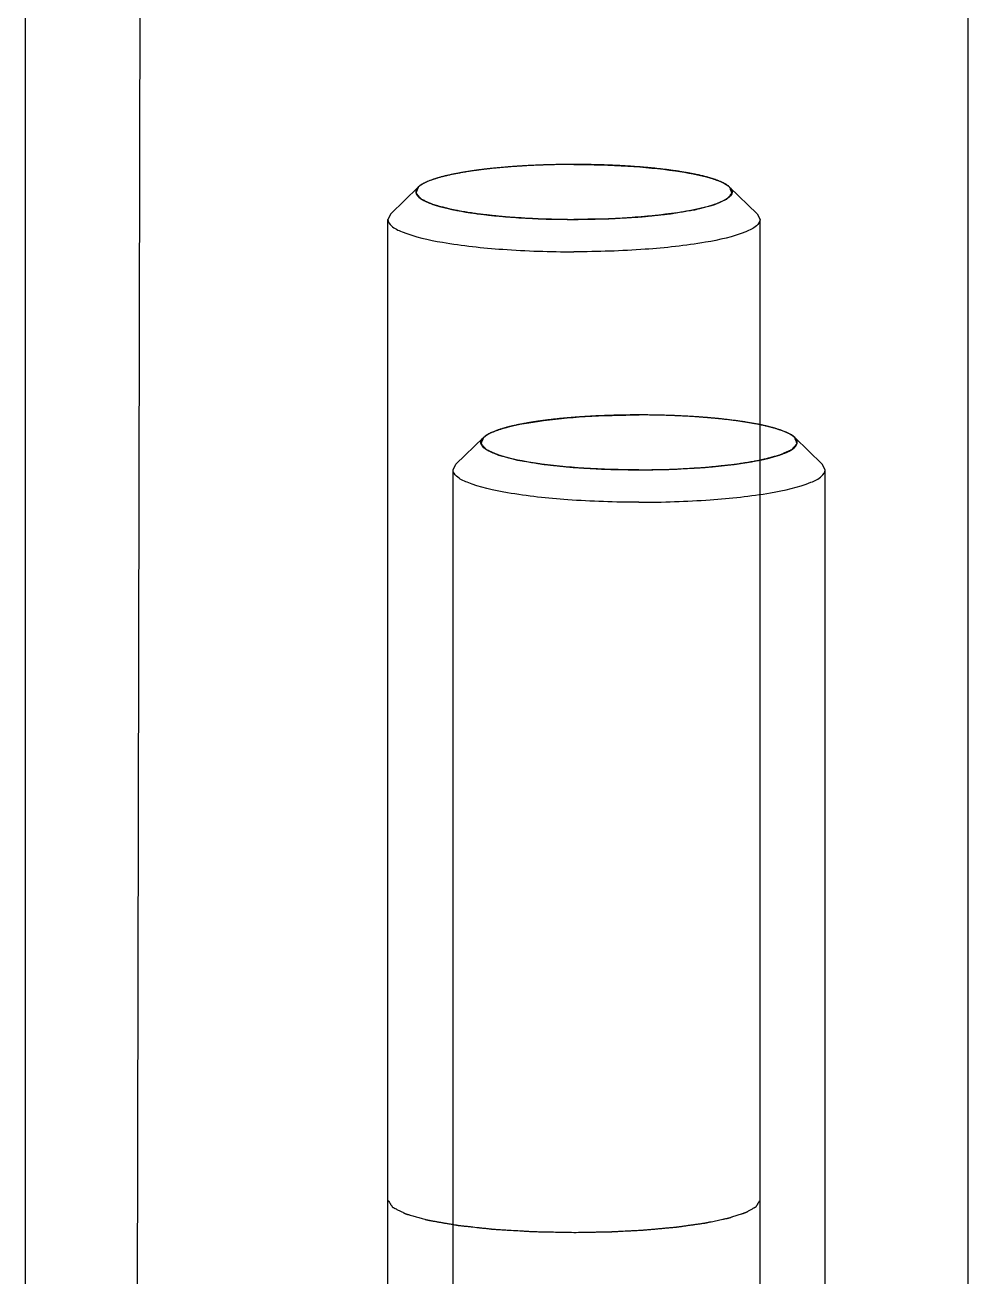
# Model space of a CAD drawing. Header units: millimetres. Extents: x 324 to 7054, y -67 to 2159.
# Drawn here: x 6141.66 to 6161.93, y 1567.69 to 1594.59 of the extents above; entities that cross this region are included whole.
import ezdxf

# ---------------------------------------------------------------- set-up
doc = ezdxf.new("R2010")
doc.units = ezdxf.units.MM
doc.header["$LTSCALE"] = 153.67
doc.layers.get('0').update_dxf_attribs({"linetype": 'CONTINUOUS'})
doc.layers.add('00_BUW_DATUM', color=7, linetype='CONTINUOUS')
doc.layers.add('02___PRT_ALL_AXES', color=7, linetype='CONTINUOUS')

msp = doc.modelspace()

# ---------------------------------------------------------------- linework, layer by layer
at = {"linetype": 'ByBlock'}
for points, knots in [([(6151.62454, 1591.50119), (6151.59254, 1591.49745), (6151.55234, 1591.49269), (6151.50472, 1591.48724), (6151.47165, 1591.48305), (6151.43824, 1591.47869), (6151.40487, 1591.47439), (6151.3842, 1591.4717), (6151.3672, 1591.46955), (6151.35194, 1591.46742), (6151.32607, 1591.46371), (6151.28853, 1591.45833), (6151.2444, 1591.45228), (6151.19751, 1591.44472), (6151.15923, 1591.43873), (6151.12809, 1591.43394), (6151.09836, 1591.42891), (6151.06174, 1591.42252), (6151.02471, 1591.41619), (6150.99563, 1591.41107), (6150.95471, 1591.40313), (6150.9199, 1591.39659), (6150.89228, 1591.39133)], [0, 0, 0, 0, 0.125, 0.15625, 0.1875, 0.25, 0.28125, 0.3125, 0.328125, 0.34375, 0.375, 0.4375, 0.5, 0.5625, 0.625, 0.65625, 0.6875, 0.75, 0.8125, 0.84375, 0.875, 1, 1, 1, 1]), ([(6152.50389, 1591.5707), (6152.48551, 1591.56969), (6152.4488, 1591.56768), (6152.40264, 1591.5651), (6152.3663, 1591.56316), (6152.33744, 1591.56136), (6152.30812, 1591.55947), (6152.27895, 1591.55759), (6152.24967, 1591.55572), (6152.2255, 1591.55415), (6152.20568, 1591.55291), (6152.18759, 1591.55161), (6152.15673, 1591.54931), (6152.1212, 1591.54671), (6152.08554, 1591.54405), (6152.05944, 1591.54223), (6152.03084, 1591.53974), (6151.9936, 1591.53665), (6151.94667, 1591.53274), (6151.89084, 1591.52796), (6151.83643, 1591.52269), (6151.79056, 1591.51843), (6151.75443, 1591.51494), (6151.70288, 1591.50939), (6151.65924, 1591.50485), (6151.62454, 1591.50119)], [0, 0, 0, 0, 0.0625, 0.125, 0.15625, 0.1875, 0.21875, 0.25, 0.28125, 0.3125, 0.328125, 0.34375, 0.375, 0.4375, 0.46875, 0.5, 0.53125, 0.5625, 0.625, 0.6875, 0.75, 0.8125, 0.84375, 0.875, 1, 1, 1, 1]), ([(6153.45851, 1591.59445), (6153.43923, 1591.59438), (6153.4007, 1591.59423), (6153.3524, 1591.59403), (6153.31884, 1591.59392), (6153.29928, 1591.59381), (6153.27828, 1591.59352), (6153.25252, 1591.59322), (6153.22141, 1591.59284), (6153.1903, 1591.59247), (6153.16455, 1591.59214), (6153.14352, 1591.59191), (6153.12407, 1591.59155), (6153.09073, 1591.59085), (6153.05243, 1591.59009), (6153.0139, 1591.58927), (6152.9859, 1591.58879), (6152.95444, 1591.5878), (6152.91369, 1591.58666), (6152.8727, 1591.58546), (6152.83666, 1591.58445), (6152.81649, 1591.58383), (6152.79796, 1591.58311), (6152.77424, 1591.58224), (6152.74599, 1591.58119), (6152.71775, 1591.58014), (6152.69399, 1591.57924), (6152.67553, 1591.57859), (6152.65508, 1591.57768), (6152.61838, 1591.57597), (6152.56643, 1591.57359), (6152.52472, 1591.57166), (6152.50389, 1591.5707)], [0, 0, 0, 0, 0.0625, 0.125, 0.15625, 0.171875, 0.1875, 0.21875, 0.25, 0.28125, 0.3125, 0.328125, 0.34375, 0.375, 0.4375, 0.46875, 0.5, 0.53125, 0.5625, 0.625, 0.65625, 0.671875, 0.6875, 0.71875, 0.75, 0.78125, 0.8125, 0.828125, 0.84375, 0.875, 0.9375, 1, 1, 1, 1]), ([(6154.41313, 1591.5707), (6154.3945, 1591.57157), (6154.35728, 1591.57331), (6154.3106, 1591.57547), (6154.27821, 1591.577), (6154.25925, 1591.57785), (6154.23864, 1591.57859), (6154.21344, 1591.57956), (6154.18294, 1591.58072), (6154.15255, 1591.58186), (6154.122, 1591.58304), (6154.09198, 1591.58412), (6154.05445, 1591.58516), (6154.01617, 1591.58631), (6153.98302, 1591.58729), (6153.96386, 1591.58783), (6153.95003, 1591.58829), (6153.93413, 1591.58858), (6153.91366, 1591.58902), (6153.87748, 1591.58978), (6153.83637, 1591.59064), (6153.80012, 1591.59142), (6153.77977, 1591.59181), (6153.76081, 1591.59202), (6153.73664, 1591.59235), (6153.70782, 1591.59271), (6153.67903, 1591.59308), (6153.65477, 1591.59338), (6153.63599, 1591.59365), (6153.6149, 1591.59378), (6153.57691, 1591.59392), (6153.5232, 1591.59417), (6153.48006, 1591.59436), (6153.45851, 1591.59445)], [0, 0, 0, 0, 0.0625, 0.125, 0.15625, 0.171875, 0.1875, 0.21875, 0.25, 0.28125, 0.3125, 0.34375, 0.375, 0.4375, 0.46875, 0.484375, 0.5, 0.515625, 0.53125, 0.5625, 0.625, 0.65625, 0.671875, 0.6875, 0.71875, 0.75, 0.78125, 0.8125, 0.828125, 0.84375, 0.875, 0.9375, 1, 1, 1, 1]), ([(6155.29248, 1591.50119), (6155.27601, 1591.50294), (6155.2431, 1591.50642), (6155.2018, 1591.51077), (6155.17319, 1591.51382), (6155.15638, 1591.51556), (6155.13781, 1591.51729), (6155.1152, 1591.51945), (6155.0878, 1591.52205), (6155.06049, 1591.52463), (6155.03307, 1591.52725), (6155.00602, 1591.52976), (6154.97169, 1591.53258), (6154.93681, 1591.53556), (6154.90659, 1591.53812), (6154.88909, 1591.53958), (6154.87656, 1591.54069), (6154.86177, 1591.54174), (6154.84285, 1591.54317), (6154.80935, 1591.54566), (6154.76176, 1591.54924), (6154.70425, 1591.5534), (6154.62611, 1591.55834), (6154.52908, 1591.5645), (6154.45181, 1591.56856), (6154.41313, 1591.5707)], [0, 0, 0, 0, 0.0625, 0.125, 0.15625, 0.171875, 0.1875, 0.21875, 0.25, 0.28125, 0.3125, 0.34375, 0.375, 0.4375, 0.46875, 0.484375, 0.5, 0.515625, 0.53125, 0.5625, 0.625, 0.6875, 0.75, 0.875, 1, 1, 1, 1]), ([(6156.02473, 1591.39134), (6156.01175, 1591.39381), (6155.98583, 1591.39877), (6155.95327, 1591.40496), (6155.93076, 1591.40929), (6155.91745, 1591.41178), (6155.90243, 1591.41435), (6155.88424, 1591.41753), (6155.85484, 1591.42261), (6155.81792, 1591.42916), (6155.77487, 1591.4361), (6155.73923, 1591.4417), (6155.71436, 1591.44564), (6155.69995, 1591.4479), (6155.68972, 1591.44958), (6155.67725, 1591.45132), (6155.6614, 1591.45361), (6155.6333, 1591.45763), (6155.59344, 1591.4634), (6155.54504, 1591.47022), (6155.4947, 1591.47658), (6155.44515, 1591.4832), (6155.37747, 1591.49129), (6155.32644, 1591.49721), (6155.29248, 1591.50119)], [0, 0, 0, 0, 0.0625, 0.125, 0.15625, 0.171875, 0.1875, 0.21875, 0.25, 0.3125, 0.375, 0.4375, 0.46875, 0.484375, 0.5, 0.515625, 0.53125, 0.5625, 0.625, 0.6875, 0.75, 0.8125, 0.875, 1, 1, 1, 1]), ([(6150.36736, 1591.2499), (6150.35434, 1591.2447), (6150.32816, 1591.23461), (6150.29614, 1591.22048), (6150.26987, 1591.20895), (6150.25214, 1591.20021), (6150.23525, 1591.19141), (6150.21721, 1591.18268), (6150.20294, 1591.17374), (6150.18753, 1591.16485), (6150.17293, 1591.15594), (6150.16053, 1591.14689), (6150.14716, 1591.13805), (6150.13159, 1591.12528), (6150.12032, 1591.1155), (6150.11271, 1591.10903)], [0, 0, 0, 0, 0.125, 0.25, 0.3125, 0.375, 0.4375, 0.5, 0.5625, 0.625, 0.6875, 0.75, 0.8125, 0.875, 1, 1, 1, 1]), ([(6150.89228, 1591.39133), (6150.86765, 1591.38618), (6150.83076, 1591.37854), (6150.78134, 1591.368), (6150.75002, 1591.36062), (6150.72498, 1591.35488), (6150.70951, 1591.35128), (6150.6967, 1591.34838), (6150.68551, 1591.34559), (6150.6667, 1591.34077), (6150.63941, 1591.33377), (6150.60688, 1591.32581), (6150.57416, 1591.31626), (6150.54714, 1591.30864), (6150.52503, 1591.30252), (6150.50467, 1591.29624), (6150.47989, 1591.28832), (6150.45464, 1591.28043), (6150.43502, 1591.27408), (6150.40839, 1591.26438), (6150.38546, 1591.25634), (6150.36736, 1591.2499)], [0, 0, 0, 0, 0.125, 0.1875, 0.25, 0.28125, 0.3125, 0.328125, 0.34375, 0.375, 0.4375, 0.5, 0.5625, 0.625, 0.65625, 0.6875, 0.75, 0.8125, 0.84375, 0.875, 1, 1, 1, 1]), ([(6156.54965, 1591.2499), (6156.54122, 1591.25291), (6156.5244, 1591.25893), (6156.50322, 1591.26648), (6156.48866, 1591.27173), (6156.47994, 1591.27477), (6156.4697, 1591.27797), (6156.45741, 1591.28191), (6156.43746, 1591.28823), (6156.41267, 1591.29632), (6156.38266, 1591.30509), (6156.35755, 1591.3122), (6156.3401, 1591.31721), (6156.32993, 1591.32008), (6156.32285, 1591.32219), (6156.31371, 1591.32447), (6156.30223, 1591.32744), (6156.28184, 1591.33268), (6156.25851, 1591.33864), (6156.23559, 1591.34466), (6156.21104, 1591.35048), (6156.17973, 1591.35767), (6156.14881, 1591.36492), (6156.12363, 1591.37064), (6156.08374, 1591.37886), (6156.05105, 1591.38581), (6156.02473, 1591.39134)], [0, 0, 0, 0, 0.0625, 0.125, 0.15625, 0.171875, 0.1875, 0.21875, 0.25, 0.3125, 0.375, 0.4375, 0.46875, 0.484375, 0.5, 0.515625, 0.53125, 0.5625, 0.625, 0.65625, 0.6875, 0.75, 0.8125, 0.84375, 0.875, 1, 1, 1, 1]), ([(6156.80428, 1591.10904), (6156.80107, 1591.11181), (6156.7947, 1591.11736), (6156.78648, 1591.12435), (6156.78045, 1591.12982), (6156.77245, 1591.13574), (6156.76166, 1591.14329), (6156.74956, 1591.1523), (6156.7353, 1591.16125), (6156.72021, 1591.17014), (6156.70627, 1591.1791), (6156.68855, 1591.18785), (6156.67198, 1591.19667), (6156.6546, 1591.20543), (6156.63509, 1591.21408), (6156.61959, 1591.22128), (6156.60644, 1591.22712), (6156.5909, 1591.23324), (6156.57231, 1591.24079), (6156.55718, 1591.24687), (6156.54965, 1591.2499)], [0, 0, 0, 0, 0.0625, 0.125, 0.15625, 0.1875, 0.25, 0.3125, 0.375, 0.4375, 0.5, 0.5625, 0.625, 0.6875, 0.75, 0.8125, 0.84375, 0.875, 0.9375, 1, 1, 1, 1]), ([(6150.11271, 1591.10903), (6150.1084, 1591.09843), (6150.10192, 1591.08252), (6150.09328, 1591.06132), (6150.08681, 1591.04542), (6150.08033, 1591.02952), (6150.07493, 1591.01627), (6150.07062, 1591.00566), (6150.06792, 1590.99904), (6150.06576, 1590.99374), (6150.06413, 1590.98976), (6150.06283, 1590.98645), (6150.06179, 1590.98413), (6150.0614, 1590.9828), (6150.06054, 1590.98181), (6150.06185, 1590.98081), (6150.06285, 1590.97947), (6150.06494, 1590.97714), (6150.06774, 1590.9738), (6150.07119, 1590.96979), (6150.07575, 1590.96445), (6150.08147, 1590.95778), (6150.09061, 1590.9471), (6150.10204, 1590.93374), (6150.11575, 1590.91772), (6150.12947, 1590.9017), (6150.14089, 1590.88835), (6150.15004, 1590.87767), (6150.15575, 1590.87099), (6150.16032, 1590.86565), (6150.16374, 1590.86164), (6150.16664, 1590.85831), (6150.16855, 1590.85597), (6150.16984, 1590.85464), (6150.17026, 1590.85361), (6150.17275, 1590.85271), (6150.17534, 1590.85146), (6150.18022, 1590.84929), (6150.18701, 1590.84619), (6150.19523, 1590.84247), (6150.20617, 1590.83751), (6150.21985, 1590.8313), (6150.24174, 1590.82138), (6150.26909, 1590.80897), (6150.30192, 1590.79408), (6150.33475, 1590.7792), (6150.36211, 1590.76679), (6150.384, 1590.75687), (6150.39767, 1590.75066), (6150.40862, 1590.7457), (6150.41682, 1590.74198), (6150.4237, 1590.73888), (6150.4284, 1590.7367), (6150.43128, 1590.73547), (6150.43291, 1590.73451), (6150.43654, 1590.7337), (6150.44069, 1590.73256), (6150.44828, 1590.73059), (6150.45894, 1590.72778), (6150.47181, 1590.7244), (6150.48894, 1590.71989), (6150.51037, 1590.71426), (6150.54465, 1590.70525), (6150.5875, 1590.69399), (6150.63892, 1590.68048), (6150.69034, 1590.66696), (6150.73319, 1590.6557), (6150.76747, 1590.64669), (6150.79316, 1590.63993), (6150.81466, 1590.63431), (6150.82952, 1590.63035), (6150.83832, 1590.62813), (6150.84403, 1590.62634), (6150.85314, 1590.62504), (6150.8641, 1590.62313), (6150.88383, 1590.61987), (6150.91173, 1590.61517), (6150.94534, 1590.60956), (6150.9901, 1590.60206), (6151.04607, 1590.5927), (6151.11322, 1590.58145), (6151.18038, 1590.57021), (6151.23634, 1590.56085), (6151.28112, 1590.55335), (6151.31468, 1590.54773), (6151.34272, 1590.54306), (6151.36221, 1590.53975), (6151.37356, 1590.53792), (6151.38145, 1590.53639), (6151.39175, 1590.53548), (6151.40464, 1590.53405), (6151.42758, 1590.53165), (6151.46016, 1590.52817), (6151.49933, 1590.52402), (6151.55154, 1590.51847), (6151.61681, 1590.51154), (6151.69512, 1590.50322), (6151.77344, 1590.49491), (6151.8387, 1590.48798), (6151.89092, 1590.48243), (6151.93006, 1590.47827), (6151.96275, 1590.47482), (6151.9855, 1590.47237), (6151.9987, 1590.47103), (6152.00804, 1590.46985), (6152.01951, 1590.46933), (6152.03407, 1590.46841), (6152.05989, 1590.4669), (6152.0966, 1590.46469), (6152.14073, 1590.46207), (6152.19954, 1590.45856), (6152.27306, 1590.45418), (6152.39069, 1590.44717), (6152.50829, 1590.44014), (6152.61127, 1590.43405), (6152.66265, 1590.43092), (6152.6922, 1590.42927), (6152.71381, 1590.42764), (6152.73751, 1590.4275), (6152.76838, 1590.4268), (6152.82275, 1590.42582), (6152.90023, 1590.4243), (6152.99329, 1590.42252), (6153.11734, 1590.42013), (6153.27241, 1590.41715), (6153.39646, 1590.41476), (6153.45849, 1590.41356)], [0, 0, 0, 0, 0.03125, 0.046875, 0.0625, 0.078125, 0.09375, 0.1015625, 0.109375, 0.11328125, 0.1171875, 0.12109375, 0.12304688, 0.12402344, 0.125, 0.12597656, 0.12695312, 0.12890625, 0.1328125, 0.13671875, 0.140625, 0.1484375, 0.15625, 0.171875, 0.1875, 0.203125, 0.21875, 0.2265625, 0.234375, 0.23828125, 0.2421875, 0.24609375, 0.24804688, 0.24902344, 0.25, 0.25097656, 0.25195312, 0.25390625, 0.2578125, 0.26171875, 0.265625, 0.2734375, 0.28125, 0.296875, 0.3125, 0.328125, 0.34375, 0.3515625, 0.359375, 0.36328125, 0.3671875, 0.37109375, 0.37304688, 0.37402344, 0.375, 0.37597656, 0.37695312, 0.37890625, 0.3828125, 0.38671875, 0.390625, 0.3984375, 0.40625, 0.421875, 0.4375, 0.453125, 0.46875, 0.4765625, 0.484375, 0.4921875, 0.49609375, 0.49804688, 0.5, 0.50195312, 0.50390625, 0.5078125, 0.515625, 0.5234375, 0.53125, 0.546875, 0.5625, 0.578125, 0.59375, 0.6015625, 0.609375, 0.6171875, 0.62109375, 0.62304688, 0.625, 0.62695312, 0.62890625, 0.6328125, 0.640625, 0.6484375, 0.65625, 0.671875, 0.6875, 0.703125, 0.71875, 0.7265625, 0.734375, 0.7421875, 0.74609375, 0.74804688, 0.75, 0.75195312, 0.75390625, 0.7578125, 0.765625, 0.7734375, 0.78125, 0.796875, 0.8125, 0.84375, 0.859375, 0.8671875, 0.87109375, 0.875, 0.87890625, 0.8828125, 0.890625, 0.90625, 0.921875, 0.9375, 0.96875, 1, 1, 1, 1]), ([(6153.45849, 1590.41356), (6153.51933, 1590.41471), (6153.64101, 1590.41701), (6153.79311, 1590.41988), (6153.9148, 1590.42217), (6154.00604, 1590.42392), (6154.08218, 1590.42525), (6154.14285, 1590.42661), (6154.189, 1590.42684), (6154.23265, 1590.43007), (6154.29172, 1590.43332), (6154.39469, 1590.43951), (6154.51255, 1590.44637), (6154.63034, 1590.45331), (6154.70397, 1590.45763), (6154.76286, 1590.4611), (6154.80705, 1590.46369), (6154.84381, 1590.46587), (6154.86967, 1590.46735), (6154.88425, 1590.46826), (6154.89574, 1590.46878), (6154.90511, 1590.46995), (6154.91834, 1590.47128), (6154.94116, 1590.47371), (6154.97392, 1590.47714), (6155.01317, 1590.48127), (6155.06552, 1590.48678), (6155.13095, 1590.49366), (6155.20948, 1590.50192), (6155.288, 1590.51018), (6155.35344, 1590.51706), (6155.40578, 1590.52257), (6155.44506, 1590.52669), (6155.47772, 1590.53015), (6155.50072, 1590.53253), (6155.51365, 1590.53395), (6155.52396, 1590.53485), (6155.53189, 1590.53638), (6155.54329, 1590.5382), (6155.56286, 1590.54149), (6155.59101, 1590.54614), (6155.62471, 1590.55174), (6155.66968, 1590.5592), (6155.72587, 1590.56853), (6155.7933, 1590.57972), (6155.86074, 1590.59091), (6155.91694, 1590.60023), (6155.96188, 1590.60769), (6155.99563, 1590.61329), (6156.02364, 1590.61796), (6156.04346, 1590.6212), (6156.05446, 1590.6231), (6156.0636, 1590.6244), (6156.06936, 1590.62619), (6156.07822, 1590.6284), (6156.09317, 1590.63235), (6156.11481, 1590.63795), (6156.14067, 1590.64469), (6156.17518, 1590.65368), (6156.2183, 1590.66491), (6156.27005, 1590.67838), (6156.32181, 1590.69186), (6156.36493, 1590.70309), (6156.39943, 1590.71207), (6156.421, 1590.71769), (6156.43825, 1590.72218), (6156.4512, 1590.72555), (6156.46193, 1590.72836), (6156.46957, 1590.73032), (6156.47374, 1590.73145), (6156.4774, 1590.73226), (6156.47905, 1590.73322), (6156.48196, 1590.73445), (6156.48671, 1590.73663), (6156.49368, 1590.73972), (6156.50196, 1590.74344), (6156.51303, 1590.74839), (6156.52686, 1590.75458), (6156.54899, 1590.76449), (6156.57666, 1590.77688), (6156.60985, 1590.79174), (6156.64305, 1590.8066), (6156.67072, 1590.81899), (6156.69285, 1590.8289), (6156.70668, 1590.83509), (6156.71774, 1590.84005), (6156.72606, 1590.84376), (6156.73292, 1590.84686), (6156.73785, 1590.84902), (6156.74048, 1590.85027), (6156.74299, 1590.85117), (6156.74343, 1590.8522), (6156.74475, 1590.85352), (6156.74672, 1590.85587), (6156.74971, 1590.8592), (6156.75322, 1590.8632), (6156.75793, 1590.86854), (6156.76381, 1590.87521), (6156.77321, 1590.88588), (6156.78497, 1590.89923), (6156.79908, 1590.91524), (6156.81319, 1590.93125), (6156.82495, 1590.94459), (6156.83435, 1590.95527), (6156.84023, 1590.96194), (6156.84493, 1590.96728), (6156.84847, 1590.97128), (6156.85136, 1590.97462), (6156.85351, 1590.97695), (6156.85454, 1590.97829), (6156.85588, 1590.97928), (6156.85502, 1590.9803), (6156.85464, 1590.98165), (6156.85361, 1590.98402), (6156.85233, 1590.9874), (6156.85071, 1590.99145), (6156.84858, 1590.99686), (6156.84591, 1591.00361), (6156.84164, 1591.01443), (6156.8363, 1591.02794), (6156.8299, 1591.04416), (6156.82349, 1591.06038), (6156.81495, 1591.082), (6156.80855, 1591.09822), (6156.80428, 1591.10904)], [0, 0, 0, 0, 0.03125, 0.0625, 0.078125, 0.09375, 0.109375, 0.1171875, 0.125, 0.1328125, 0.140625, 0.15625, 0.1875, 0.203125, 0.21875, 0.2265625, 0.234375, 0.2421875, 0.24609375, 0.24804688, 0.25, 0.25195312, 0.25390625, 0.2578125, 0.265625, 0.2734375, 0.28125, 0.296875, 0.3125, 0.328125, 0.34375, 0.3515625, 0.359375, 0.3671875, 0.37109375, 0.37304688, 0.375, 0.37695312, 0.37890625, 0.3828125, 0.390625, 0.3984375, 0.40625, 0.421875, 0.4375, 0.453125, 0.46875, 0.4765625, 0.484375, 0.4921875, 0.49609375, 0.49804688, 0.5, 0.50195312, 0.50390625, 0.5078125, 0.515625, 0.5234375, 0.53125, 0.546875, 0.5625, 0.578125, 0.59375, 0.6015625, 0.609375, 0.61328125, 0.6171875, 0.62109375, 0.62304688, 0.62402344, 0.625, 0.62597656, 0.62695312, 0.62890625, 0.6328125, 0.63671875, 0.640625, 0.6484375, 0.65625, 0.671875, 0.6875, 0.703125, 0.71875, 0.7265625, 0.734375, 0.73828125, 0.7421875, 0.74609375, 0.74804688, 0.74902344, 0.75, 0.75097656, 0.75195312, 0.75390625, 0.7578125, 0.76171875, 0.765625, 0.7734375, 0.78125, 0.796875, 0.8125, 0.828125, 0.84375, 0.8515625, 0.859375, 0.86328125, 0.8671875, 0.87109375, 0.87304688, 0.87402344, 0.875, 0.87597656, 0.87695312, 0.87890625, 0.8828125, 0.88671875, 0.890625, 0.8984375, 0.90625, 0.921875, 0.9375, 0.953125, 0.96875, 1, 1, 1, 1]), ([(6153.0183, 1586.11741), (6152.98635, 1586.11365), (6152.94621, 1586.10888), (6152.89866, 1586.1034), (6152.86565, 1586.0992), (6152.83229, 1586.09484), (6152.79897, 1586.09052), (6152.77834, 1586.08783), (6152.76136, 1586.08566), (6152.74613, 1586.08353), (6152.7203, 1586.07982), (6152.68283, 1586.07441), (6152.63878, 1586.06835), (6152.59199, 1586.06077), (6152.55378, 1586.05477), (6152.5227, 1586.04997), (6152.49304, 1586.04493), (6152.45649, 1586.03852), (6152.41955, 1586.03218), (6152.39051, 1586.02704), (6152.34949, 1586.01905), (6152.31465, 1586.01247), (6152.28699, 1586.00718)], [0, 0, 0, 0, 0.125, 0.15625, 0.1875, 0.25, 0.28125, 0.3125, 0.328125, 0.34375, 0.375, 0.4375, 0.5, 0.5625, 0.625, 0.65625, 0.6875, 0.75, 0.8125, 0.84375, 0.875, 1, 1, 1, 1]), ([(6153.90003, 1586.18742), (6153.88165, 1586.1864), (6153.84496, 1586.18438), (6153.79882, 1586.18179), (6153.76249, 1586.17985), (6153.73364, 1586.17804), (6153.70434, 1586.17614), (6153.67518, 1586.17426), (6153.64592, 1586.17238), (6153.62175, 1586.1708), (6153.60194, 1586.16956), (6153.58386, 1586.16826), (6153.55302, 1586.16595), (6153.5175, 1586.16335), (6153.48186, 1586.16068), (6153.45577, 1586.15885), (6153.4272, 1586.15636), (6153.38997, 1586.15326), (6153.34307, 1586.14934), (6153.28726, 1586.14455), (6153.23293, 1586.13925), (6153.17779, 1586.1342), (6153.10662, 1586.12681), (6153.05369, 1586.12115), (6153.0183, 1586.11741)], [0, 0, 0, 0, 0.0625, 0.125, 0.15625, 0.1875, 0.21875, 0.25, 0.28125, 0.3125, 0.328125, 0.34375, 0.375, 0.4375, 0.46875, 0.5, 0.53125, 0.5625, 0.625, 0.6875, 0.75, 0.8125, 0.875, 1, 1, 1, 1]), ([(6154.86072, 1586.21136), (6154.84144, 1586.21129), (6154.8029, 1586.21115), (6154.7546, 1586.21095), (6154.72104, 1586.21084), (6154.70148, 1586.21073), (6154.68048, 1586.21045), (6154.65472, 1586.21016), (6154.61324, 1586.20964), (6154.56142, 1586.20912), (6154.49946, 1586.20795), (6154.44797, 1586.20686), (6154.41179, 1586.20613), (6154.39131, 1586.20569), (6154.37541, 1586.20541), (6154.36158, 1586.20496), (6154.34241, 1586.20442), (6154.30925, 1586.20346), (6154.27095, 1586.20232), (6154.2334, 1586.2013), (6154.20337, 1586.20023), (6154.17281, 1586.19907), (6154.11194, 1586.19681), (6154.02071, 1586.19321), (6153.94031, 1586.18929), (6153.90003, 1586.18742)], [0, 0, 0, 0, 0.0625, 0.125, 0.15625, 0.171875, 0.1875, 0.21875, 0.25, 0.3125, 0.375, 0.4375, 0.46875, 0.484375, 0.5, 0.515625, 0.53125, 0.5625, 0.625, 0.65625, 0.6875, 0.71875, 0.75, 0.875, 1, 1, 1, 1]), ([(6155.82122, 1586.1872), (6155.80261, 1586.18808), (6155.76541, 1586.18983), (6155.71876, 1586.19201), (6155.68639, 1586.19355), (6155.66745, 1586.19441), (6155.64684, 1586.19517), (6155.62165, 1586.19615), (6155.58102, 1586.19769), (6155.53045, 1586.19973), (6155.46918, 1586.20165), (6155.41786, 1586.20315), (6155.37715, 1586.20433), (6155.34571, 1586.20534), (6155.31772, 1586.20584), (6155.27921, 1586.20669), (6155.24094, 1586.20747), (6155.20761, 1586.2082), (6155.18817, 1586.20858), (6155.16715, 1586.20882), (6155.14141, 1586.20917), (6155.09992, 1586.20969), (6155.04825, 1586.21046), (6154.96497, 1586.21096), (6154.9024, 1586.21118), (6154.86072, 1586.21136)], [0, 0, 0, 0, 0.0625, 0.125, 0.15625, 0.171875, 0.1875, 0.21875, 0.25, 0.3125, 0.375, 0.4375, 0.46875, 0.5, 0.53125, 0.5625, 0.625, 0.65625, 0.671875, 0.6875, 0.71875, 0.75, 0.8125, 0.875, 1, 1, 1, 1]), ([(6156.70242, 1586.11699), (6156.68599, 1586.11874), (6156.65315, 1586.12225), (6156.61194, 1586.12663), (6156.58339, 1586.12969), (6156.56661, 1586.13144), (6156.54807, 1586.13318), (6156.52551, 1586.13536), (6156.49816, 1586.13797), (6156.47091, 1586.14057), (6156.44354, 1586.1432), (6156.41654, 1586.14573), (6156.38226, 1586.14858), (6156.34745, 1586.15157), (6156.31727, 1586.15415), (6156.2998, 1586.15562), (6156.2873, 1586.15674), (6156.27253, 1586.1578), (6156.25363, 1586.15924), (6156.22019, 1586.16175), (6156.17266, 1586.16536), (6156.11526, 1586.16957), (6156.05667, 1586.17325), (6155.99862, 1586.1772), (6155.91992, 1586.18173), (6155.86067, 1586.18499), (6155.82122, 1586.1872)], [0, 0, 0, 0, 0.0625, 0.125, 0.15625, 0.171875, 0.1875, 0.21875, 0.25, 0.28125, 0.3125, 0.34375, 0.375, 0.4375, 0.46875, 0.484375, 0.5, 0.515625, 0.53125, 0.5625, 0.625, 0.6875, 0.75, 0.8125, 0.875, 1, 1, 1, 1]), ([(6157.43291, 1586.0066), (6157.41998, 1586.00909), (6157.39416, 1586.01406), (6157.36173, 1586.02028), (6157.33932, 1586.02462), (6157.32607, 1586.02712), (6157.3111, 1586.02969), (6157.29297, 1586.03289), (6157.26368, 1586.03799), (6157.2269, 1586.04456), (6157.184, 1586.05153), (6157.14848, 1586.05715), (6157.12369, 1586.06111), (6157.10933, 1586.06338), (6157.09914, 1586.06506), (6157.0867, 1586.06681), (6157.0709, 1586.06911), (6157.04288, 1586.07315), (6157.00315, 1586.07894), (6156.9549, 1586.08579), (6156.90468, 1586.09219), (6156.85532, 1586.09883), (6156.78758, 1586.10699), (6156.73644, 1586.11297), (6156.70242, 1586.11699)], [0, 0, 0, 0, 0.0625, 0.125, 0.15625, 0.171875, 0.1875, 0.21875, 0.25, 0.3125, 0.375, 0.4375, 0.46875, 0.484375, 0.5, 0.515625, 0.53125, 0.5625, 0.625, 0.6875, 0.75, 0.8125, 0.875, 1, 1, 1, 1]), ([(6151.76457, 1585.86574), (6151.75161, 1585.86054), (6151.72554, 1585.85044), (6151.69369, 1585.83631), (6151.66755, 1585.82476), (6151.64991, 1585.81602), (6151.63313, 1585.80721), (6151.61519, 1585.79847), (6151.60102, 1585.78953), (6151.58571, 1585.78064), (6151.5712, 1585.77172), (6151.55893, 1585.76268), (6151.54556, 1585.75374), (6151.53063, 1585.74145), (6151.51997, 1585.73215), (6151.51274, 1585.72596)], [0, 0, 0, 0, 0.125, 0.25, 0.3125, 0.375, 0.4375, 0.5, 0.5625, 0.625, 0.6875, 0.75, 0.8125, 0.875, 1, 1, 1, 1]), ([(6152.28699, 1586.00718), (6152.26243, 1586.00202), (6152.22564, 1585.99436), (6152.17636, 1585.9838), (6152.14515, 1585.97641), (6152.12019, 1585.97066), (6152.10477, 1585.96706), (6152.09199, 1585.96415), (6152.08084, 1585.96135), (6152.06209, 1585.95653), (6152.03491, 1585.94951), (6152.00248, 1585.94154), (6151.96989, 1585.93197), (6151.94297, 1585.92435), (6151.92095, 1585.91822), (6151.90068, 1585.91193), (6151.87601, 1585.904), (6151.85086, 1585.8961), (6151.83135, 1585.88975), (6151.81387, 1585.88334), (6151.79133, 1585.87535), (6151.77351, 1585.86894), (6151.76457, 1585.86574)], [0, 0, 0, 0, 0.125, 0.1875, 0.25, 0.28125, 0.3125, 0.328125, 0.34375, 0.375, 0.4375, 0.5, 0.5625, 0.625, 0.65625, 0.6875, 0.75, 0.8125, 0.84375, 0.875, 0.9375, 1, 1, 1, 1]), ([(6157.95428, 1585.86505), (6157.94591, 1585.86806), (6157.9292, 1585.87409), (6157.90817, 1585.88165), (6157.89371, 1585.88691), (6157.88504, 1585.88996), (6157.87486, 1585.89316), (6157.86265, 1585.89711), (6157.84281, 1585.90344), (6157.81818, 1585.91154), (6157.78833, 1585.92033), (6157.76335, 1585.92746), (6157.746, 1585.93247), (6157.73589, 1585.93535), (6157.72885, 1585.93746), (6157.71975, 1585.93975), (6157.70833, 1585.94273), (6157.68803, 1585.94798), (6157.66481, 1585.95396), (6157.64201, 1585.95999), (6157.61758, 1585.96582), (6157.58635, 1585.97301), (6157.54963, 1585.9818), (6157.49809, 1585.9929), (6157.45891, 1586.00111), (6157.43291, 1586.0066)], [0, 0, 0, 0, 0.0625, 0.125, 0.15625, 0.171875, 0.1875, 0.21875, 0.25, 0.3125, 0.375, 0.4375, 0.46875, 0.484375, 0.5, 0.515625, 0.53125, 0.5625, 0.625, 0.65625, 0.6875, 0.75, 0.8125, 0.875, 1, 1, 1, 1]), ([(6158.20431, 1585.72592), (6158.2011, 1585.7287), (6158.19473, 1585.73424), (6158.18652, 1585.74123), (6158.18049, 1585.7467), (6158.17249, 1585.75262), (6158.1617, 1585.76017), (6158.14961, 1585.76919), (6158.13534, 1585.77813), (6158.12026, 1585.78702), (6158.10632, 1585.79598), (6158.0886, 1585.80473), (6158.07203, 1585.81355), (6158.05467, 1585.82232), (6158.03513, 1585.83095), (6158.01665, 1585.83967), (6157.98925, 1585.85099), (6157.9682, 1585.85941), (6157.95428, 1585.86505)], [0, 0, 0, 0, 0.0625, 0.125, 0.15625, 0.1875, 0.25, 0.3125, 0.375, 0.4375, 0.5, 0.5625, 0.625, 0.6875, 0.75, 0.8125, 0.875, 1, 1, 1, 1]), ([(6151.51274, 1585.72596), (6151.50842, 1585.71536), (6151.50194, 1585.69946), (6151.4933, 1585.67826), (6151.48682, 1585.66236), (6151.48034, 1585.64645), (6151.47494, 1585.6332), (6151.47062, 1585.6226), (6151.46791, 1585.61597), (6151.46576, 1585.61067), (6151.46412, 1585.6067), (6151.46282, 1585.60338), (6151.46179, 1585.60107), (6151.46139, 1585.59974), (6151.46053, 1585.59875), (6151.46185, 1585.59775), (6151.46284, 1585.59641), (6151.46493, 1585.59407), (6151.46774, 1585.59074), (6151.47118, 1585.58673), (6151.47574, 1585.58139), (6151.48146, 1585.57471), (6151.4906, 1585.56403), (6151.50202, 1585.55068), (6151.51573, 1585.53466), (6151.52944, 1585.51864), (6151.54086, 1585.50528), (6151.55, 1585.4946), (6151.55571, 1585.48793), (6151.56029, 1585.48259), (6151.5637, 1585.47858), (6151.5666, 1585.47525), (6151.56852, 1585.4729), (6151.5698, 1585.47158), (6151.57022, 1585.47055), (6151.57271, 1585.46965), (6151.5753, 1585.4684), (6151.58018, 1585.46623), (6151.58697, 1585.46313), (6151.59519, 1585.4594), (6151.60612, 1585.45444), (6151.6198, 1585.44824), (6151.64169, 1585.43831), (6151.66904, 1585.42591), (6151.70187, 1585.41102), (6151.73469, 1585.39613), (6151.76205, 1585.38372), (6151.78393, 1585.3738), (6151.79761, 1585.3676), (6151.80855, 1585.36263), (6151.81675, 1585.35891), (6151.82363, 1585.35581), (6151.82833, 1585.35363), (6151.83121, 1585.3524), (6151.83284, 1585.35144), (6151.83647, 1585.35063), (6151.84062, 1585.34949), (6151.8482, 1585.34753), (6151.85887, 1585.34471), (6151.87174, 1585.34133), (6151.88887, 1585.33683), (6151.91029, 1585.3312), (6151.94457, 1585.32219), (6151.98742, 1585.31092), (6152.03883, 1585.29741), (6152.09025, 1585.28389), (6152.13309, 1585.27263), (6152.16738, 1585.26362), (6152.19306, 1585.25686), (6152.21456, 1585.25124), (6152.22942, 1585.24728), (6152.23822, 1585.24506), (6152.24393, 1585.24327), (6152.25304, 1585.24197), (6152.264, 1585.24006), (6152.28373, 1585.2368), (6152.31163, 1585.2321), (6152.34523, 1585.22649), (6152.38999, 1585.21899), (6152.44596, 1585.20962), (6152.51311, 1585.19838), (6152.58027, 1585.18714), (6152.63623, 1585.17777), (6152.681, 1585.17028), (6152.71456, 1585.16465), (6152.7426, 1585.15999), (6152.76208, 1585.15668), (6152.77344, 1585.15485), (6152.78133, 1585.15331), (6152.79162, 1585.1524), (6152.80451, 1585.15098), (6152.82746, 1585.14858), (6152.86003, 1585.1451), (6152.89921, 1585.14094), (6152.95141, 1585.1354), (6153.01668, 1585.12847), (6153.09499, 1585.12015), (6153.17331, 1585.11183), (6153.23857, 1585.1049), (6153.29078, 1585.09936), (6153.32992, 1585.09519), (6153.3626, 1585.09174), (6153.38535, 1585.08929), (6153.39855, 1585.08795), (6153.40789, 1585.08677), (6153.41937, 1585.08625), (6153.43393, 1585.08533), (6153.45975, 1585.08382), (6153.49646, 1585.08162), (6153.54058, 1585.07899), (6153.59939, 1585.07548), (6153.67291, 1585.0711), (6153.79054, 1585.06409), (6153.90814, 1585.05705), (6154.01112, 1585.05096), (6154.0625, 1585.04783), (6154.09204, 1585.04618), (6154.11368, 1585.04455), (6154.13729, 1585.04442), (6154.16808, 1585.04372), (6154.22229, 1585.04274), (6154.29956, 1585.04121), (6154.39236, 1585.03943), (6154.51607, 1585.03704), (6154.67071, 1585.03406), (6154.79442, 1585.03167), (6154.85628, 1585.03047)], [0, 0, 0, 0, 0.03125, 0.046875, 0.0625, 0.078125, 0.09375, 0.1015625, 0.109375, 0.11328125, 0.1171875, 0.12109375, 0.12304688, 0.12402344, 0.125, 0.12597656, 0.12695312, 0.12890625, 0.1328125, 0.13671875, 0.140625, 0.1484375, 0.15625, 0.171875, 0.1875, 0.203125, 0.21875, 0.2265625, 0.234375, 0.23828125, 0.2421875, 0.24609375, 0.24804688, 0.24902344, 0.25, 0.25097656, 0.25195312, 0.25390625, 0.2578125, 0.26171875, 0.265625, 0.2734375, 0.28125, 0.296875, 0.3125, 0.328125, 0.34375, 0.3515625, 0.359375, 0.36328125, 0.3671875, 0.37109375, 0.37304688, 0.37402344, 0.375, 0.37597656, 0.37695312, 0.37890625, 0.3828125, 0.38671875, 0.390625, 0.3984375, 0.40625, 0.421875, 0.4375, 0.453125, 0.46875, 0.4765625, 0.484375, 0.4921875, 0.49609375, 0.49804688, 0.5, 0.50195312, 0.50390625, 0.5078125, 0.515625, 0.5234375, 0.53125, 0.546875, 0.5625, 0.578125, 0.59375, 0.6015625, 0.609375, 0.6171875, 0.62109375, 0.62304688, 0.625, 0.62695312, 0.62890625, 0.6328125, 0.640625, 0.6484375, 0.65625, 0.671875, 0.6875, 0.703125, 0.71875, 0.7265625, 0.734375, 0.7421875, 0.74609375, 0.74804688, 0.75, 0.75195312, 0.75390625, 0.7578125, 0.765625, 0.7734375, 0.78125, 0.796875, 0.8125, 0.84375, 0.859375, 0.8671875, 0.87109375, 0.875, 0.87890625, 0.8828125, 0.890625, 0.90625, 0.921875, 0.9375, 0.96875, 1, 1, 1, 1]), ([(6154.85628, 1585.03047), (6154.91713, 1585.03161), (6155.03882, 1585.0339), (6155.19093, 1585.03675), (6155.31263, 1585.03902), (6155.40387, 1585.04077), (6155.48001, 1585.04209), (6155.54069, 1585.04344), (6155.58685, 1585.04367), (6155.63051, 1585.04689), (6155.68959, 1585.05014), (6155.79258, 1585.05631), (6155.91046, 1585.06316), (6156.02828, 1585.07008), (6156.10192, 1585.0744), (6156.16084, 1585.07785), (6156.20499, 1585.08046), (6156.24193, 1585.08257), (6156.27113, 1585.0844), (6156.29401, 1585.0854), (6156.31316, 1585.0878), (6156.33999, 1585.0905), (6156.37309, 1585.09405), (6156.41299, 1585.09824), (6156.46613, 1585.10385), (6156.53258, 1585.11085), (6156.61231, 1585.11926), (6156.69204, 1585.12766), (6156.75849, 1585.13467), (6156.81163, 1585.14027), (6156.85152, 1585.14447), (6156.88467, 1585.14799), (6156.90805, 1585.15042), (6156.92114, 1585.15186), (6156.93172, 1585.15279), (6156.93939, 1585.15429), (6156.95064, 1585.15608), (6156.96986, 1585.15933), (6156.99755, 1585.16391), (6157.03068, 1585.16942), (6157.07488, 1585.17677), (6157.13013, 1585.18596), (6157.19643, 1585.19699), (6157.26273, 1585.20802), (6157.31798, 1585.2172), (6157.36217, 1585.22456), (6157.39534, 1585.23007), (6157.42289, 1585.23467), (6157.44236, 1585.23787), (6157.4532, 1585.23974), (6157.46214, 1585.24101), (6157.46796, 1585.2428), (6157.47681, 1585.24501), (6157.49179, 1585.24896), (6157.51344, 1585.25456), (6157.53932, 1585.2613), (6157.57387, 1585.27028), (6157.61703, 1585.28151), (6157.66884, 1585.29498), (6157.72064, 1585.30845), (6157.76381, 1585.31967), (6157.79835, 1585.32865), (6157.81992, 1585.33427), (6157.8372, 1585.33875), (6157.85011, 1585.34213), (6157.86104, 1585.34492), (6157.8694, 1585.34719), (6157.8767, 1585.3488), (6157.88008, 1585.35076), (6157.88596, 1585.35326), (6157.89283, 1585.35641), (6157.90128, 1585.36019), (6157.91248, 1585.36523), (6157.9265, 1585.37152), (6157.94892, 1585.38159), (6157.97695, 1585.39418), (6158.01059, 1585.40929), (6158.04422, 1585.4244), (6158.07225, 1585.43699), (6158.09468, 1585.44706), (6158.10869, 1585.45336), (6158.1199, 1585.45839), (6158.12833, 1585.46217), (6158.13528, 1585.46532), (6158.14028, 1585.46752), (6158.14293, 1585.46878), (6158.14549, 1585.46971), (6158.1459, 1585.47071), (6158.14719, 1585.47202), (6158.14911, 1585.47432), (6158.15204, 1585.4776), (6158.15547, 1585.48154), (6158.16007, 1585.4868), (6158.16581, 1585.49337), (6158.175, 1585.50387), (6158.18649, 1585.51701), (6158.20028, 1585.53277), (6158.21406, 1585.54853), (6158.22555, 1585.56166), (6158.23474, 1585.57217), (6158.24049, 1585.57874), (6158.24508, 1585.58399), (6158.24854, 1585.58793), (6158.25136, 1585.59122), (6158.25347, 1585.59351), (6158.25447, 1585.59483), (6158.25578, 1585.5958), (6158.25493, 1585.59683), (6158.25454, 1585.59818), (6158.25352, 1585.60056), (6158.25224, 1585.60394), (6158.25063, 1585.60801), (6158.2485, 1585.61343), (6158.24584, 1585.62021), (6158.24158, 1585.63105), (6158.23625, 1585.6446), (6158.22987, 1585.66086), (6158.22348, 1585.67713), (6158.21496, 1585.69881), (6158.20857, 1585.71507), (6158.20431, 1585.72592)], [0, 0, 0, 0, 0.03125, 0.0625, 0.078125, 0.09375, 0.109375, 0.1171875, 0.125, 0.1328125, 0.140625, 0.15625, 0.1875, 0.203125, 0.21875, 0.2265625, 0.234375, 0.2421875, 0.24609375, 0.25, 0.25390625, 0.2578125, 0.265625, 0.2734375, 0.28125, 0.296875, 0.3125, 0.328125, 0.34375, 0.3515625, 0.359375, 0.3671875, 0.37109375, 0.37304688, 0.375, 0.37695312, 0.37890625, 0.3828125, 0.390625, 0.3984375, 0.40625, 0.421875, 0.4375, 0.453125, 0.46875, 0.4765625, 0.484375, 0.4921875, 0.49609375, 0.49804688, 0.5, 0.50195312, 0.50390625, 0.5078125, 0.515625, 0.5234375, 0.53125, 0.546875, 0.5625, 0.578125, 0.59375, 0.6015625, 0.609375, 0.61328125, 0.6171875, 0.62109375, 0.62304688, 0.625, 0.62695312, 0.62890625, 0.6328125, 0.63671875, 0.640625, 0.6484375, 0.65625, 0.671875, 0.6875, 0.703125, 0.71875, 0.7265625, 0.734375, 0.73828125, 0.7421875, 0.74609375, 0.74804688, 0.74902344, 0.75, 0.75097656, 0.75195312, 0.75390625, 0.7578125, 0.76171875, 0.765625, 0.7734375, 0.78125, 0.796875, 0.8125, 0.828125, 0.84375, 0.8515625, 0.859375, 0.86328125, 0.8671875, 0.87109375, 0.87304688, 0.87402344, 0.875, 0.87597656, 0.87695312, 0.87890625, 0.8828125, 0.88671875, 0.890625, 0.8984375, 0.90625, 0.921875, 0.9375, 0.953125, 0.96875, 1, 1, 1, 1]), ([(6149.45852, 1569.33828), (6149.46577, 1569.32706), (6149.48027, 1569.30462), (6149.49839, 1569.27656), (6149.51289, 1569.25412), (6149.52376, 1569.23729), (6149.53282, 1569.22326), (6149.54006, 1569.21204), (6149.54551, 1569.20362), (6149.55002, 1569.19661), (6149.55368, 1569.191), (6149.55563, 1569.18784), (6149.55711, 1569.18574), (6149.55766, 1569.18432), (6149.56149, 1569.18268), (6149.56534, 1569.18067), (6149.57343, 1569.17667), (6149.58541, 1569.17067), (6149.60146, 1569.16268), (6149.62284, 1569.15201), (6149.64957, 1569.13868), (6149.68165, 1569.12269), (6149.71373, 1569.10669), (6149.7458, 1569.09069), (6149.77253, 1569.07736), (6149.79392, 1569.0667), (6149.80996, 1569.0587), (6149.82331, 1569.05204), (6149.83403, 1569.04671), (6149.84064, 1569.04337), (6149.84614, 1569.04072), (6149.85084, 1569.038), (6149.8625, 1569.03508), (6149.87513, 1569.03146), (6149.89245, 1569.02668), (6149.91395, 1569.02069), (6149.94842, 1569.01112), (6149.99148, 1568.99915), (6150.04317, 1568.98478), (6150.09486, 1568.97042), (6150.14654, 1568.95606), (6150.19823, 1568.94169), (6150.24131, 1568.92972), (6150.27575, 1568.92014), (6150.29732, 1568.91416), (6150.31233, 1568.90997), (6150.31996, 1568.90788), (6150.32412, 1568.90667), (6150.33035, 1568.9057), (6150.33744, 1568.90441), (6150.34917, 1568.90239), (6150.36951, 1568.89883), (6150.39867, 1568.89375), (6150.44527, 1568.88563), (6150.50354, 1568.87548), (6150.57346, 1568.86329), (6150.64338, 1568.85111), (6150.7133, 1568.83892), (6150.78321, 1568.82674), (6150.84149, 1568.81659), (6150.88808, 1568.80846), (6150.91727, 1568.8034), (6150.94045, 1568.7993), (6150.95386, 1568.79709), (6150.96221, 1568.79547), (6150.96918, 1568.79474), (6150.98116, 1568.79341), (6151.00528, 1568.79079), (6151.03964, 1568.78702), (6151.09467, 1568.78101), (6151.16345, 1568.77349), (6151.27349, 1568.76145), (6151.38354, 1568.74942), (6151.49358, 1568.73738), (6151.57611, 1568.72836), (6151.63803, 1568.72159), (6151.67927, 1568.71707), (6151.69997, 1568.71484), (6151.72034, 1568.71249), (6151.75187, 1568.71092), (6151.78978, 1568.70843), (6151.85128, 1568.70474), (6151.92786, 1568.70002), (6152.01988, 1568.6944), (6152.14254, 1568.6869), (6152.26521, 1568.6794), (6152.38786, 1568.67189), (6152.46455, 1568.66722), (6152.51817, 1568.66391), (6152.54507, 1568.66231), (6152.5603, 1568.66131), (6152.57699, 1568.66115), (6152.59735, 1568.66066), (6152.63021, 1568.66004), (6152.68758, 1568.65889), (6152.76961, 1568.65728), (6152.90083, 1568.65468), (6153.06485, 1568.65143), (6153.26168, 1568.64754), (6153.3929, 1568.64494), (6153.45851, 1568.64364)], [0, 0, 0, 0, 0.03125, 0.0625, 0.078125, 0.09375, 0.109375, 0.1171875, 0.125, 0.1328125, 0.13671875, 0.140625, 0.14160156, 0.14257812, 0.14453125, 0.14648438, 0.1484375, 0.15625, 0.1640625, 0.171875, 0.1875, 0.203125, 0.21875, 0.234375, 0.25, 0.2578125, 0.265625, 0.2734375, 0.27734375, 0.28125, 0.28320312, 0.28515625, 0.2890625, 0.29296875, 0.296875, 0.3046875, 0.3125, 0.328125, 0.34375, 0.359375, 0.375, 0.390625, 0.40625, 0.4140625, 0.421875, 0.42578125, 0.42773438, 0.42871094, 0.4296875, 0.43164062, 0.43359375, 0.4375, 0.4453125, 0.453125, 0.46875, 0.484375, 0.5, 0.515625, 0.53125, 0.546875, 0.5546875, 0.5625, 0.56640625, 0.5703125, 0.57128906, 0.57226562, 0.57421875, 0.578125, 0.5859375, 0.59375, 0.609375, 0.625, 0.65625, 0.671875, 0.6875, 0.703125, 0.70703125, 0.7109375, 0.71484375, 0.71875, 0.7265625, 0.734375, 0.75, 0.765625, 0.78125, 0.8125, 0.828125, 0.84375, 0.8515625, 0.85546875, 0.85742188, 0.859375, 0.86328125, 0.8671875, 0.875, 0.890625, 0.90625, 0.9375, 0.96875, 1, 1, 1, 1]), ([(6153.45851, 1568.64364), (6153.52326, 1568.64475), (6153.65274, 1568.64695), (6153.81461, 1568.64971), (6153.94409, 1568.65192), (6154.04122, 1568.65356), (6154.12212, 1568.65497), (6154.17884, 1568.65587), (6154.2111, 1568.65652), (6154.23571, 1568.65664), (6154.25873, 1568.65816), (6154.28998, 1568.6597), (6154.34441, 1568.66261), (6154.45344, 1568.66829), (6154.57798, 1568.67484), (6154.70253, 1568.68137), (6154.79598, 1568.68625), (6154.87375, 1568.69037), (6154.92838, 1568.69317), (6154.9593, 1568.69489), (6154.98332, 1568.69584), (6155.0042, 1568.69811), (6155.03313, 1568.70067), (6155.08326, 1568.70536), (6155.15513, 1568.71196), (6155.24127, 1568.71993), (6155.32744, 1568.72788), (6155.4136, 1568.73584), (6155.4854, 1568.74247), (6155.54284, 1568.74777), (6155.58593, 1568.75175), (6155.62178, 1568.75508), (6155.647, 1568.75737), (6155.66122, 1568.75874), (6155.67241, 1568.7596), (6155.6816, 1568.7611), (6155.69455, 1568.76288), (6155.71688, 1568.76609), (6155.74895, 1568.77063), (6155.78736, 1568.77609), (6155.83861, 1568.78337), (6155.90265, 1568.79248), (6155.97951, 1568.8034), (6156.05637, 1568.81433), (6156.12042, 1568.82343), (6156.17165, 1568.83072), (6156.2101, 1568.83617), (6156.24205, 1568.84074), (6156.26461, 1568.8439), (6156.27719, 1568.84576), (6156.28748, 1568.84702), (6156.29454, 1568.84876), (6156.30509, 1568.85091), (6156.32302, 1568.85475), (6156.3489, 1568.86019), (6156.37985, 1568.86675), (6156.42115, 1568.87547), (6156.47276, 1568.88639), (6156.5347, 1568.89948), (6156.59664, 1568.91258), (6156.64826, 1568.92349), (6156.68954, 1568.93222), (6156.72054, 1568.93876), (6156.74626, 1568.94423), (6156.76447, 1568.94803), (6156.77456, 1568.95024), (6156.78302, 1568.9518), (6156.78807, 1568.95375), (6156.79599, 1568.95621), (6156.80929, 1568.96058), (6156.82859, 1568.96679), (6156.85162, 1568.97426), (6156.88237, 1568.98422), (6156.92079, 1568.99667), (6156.96691, 1569.0116), (6157.01302, 1569.02654), (6157.05145, 1569.03898), (6157.08219, 1569.04894), (6157.1014, 1569.05516), (6157.11678, 1569.06014), (6157.12827, 1569.06388), (6157.13801, 1569.06698), (6157.14543, 1569.06949), (6157.15199, 1569.07129), (6157.15476, 1569.07338), (6157.15978, 1569.07606), (6157.16559, 1569.07945), (6157.17277, 1569.08349), (6157.18226, 1569.0889), (6157.19416, 1569.09565), (6157.21318, 1569.10645), (6157.23695, 1569.11996), (6157.26548, 1569.13616), (6157.29401, 1569.15237), (6157.31779, 1569.16587), (6157.33681, 1569.17668), (6157.3487, 1569.18343), (6157.35821, 1569.18883), (6157.36535, 1569.19288), (6157.37125, 1569.19626), (6157.3755, 1569.19862), (6157.37774, 1569.19998), (6157.37994, 1569.20097), (6157.38014, 1569.20206), (6157.3811, 1569.20349), (6157.38245, 1569.20599), (6157.38455, 1569.20957), (6157.387, 1569.21386), (6157.3903, 1569.21958), (6157.3944, 1569.22673), (6157.40098, 1569.23817), (6157.4092, 1569.25248), (6157.41907, 1569.26964), (6157.42893, 1569.2868), (6157.44208, 1569.30969), (6157.45195, 1569.32685), (6157.45852, 1569.33829)], [0, 0, 0, 0, 0.03125, 0.0625, 0.078125, 0.09375, 0.109375, 0.1171875, 0.12109375, 0.125, 0.12890625, 0.1328125, 0.140625, 0.15625, 0.1875, 0.203125, 0.21875, 0.234375, 0.2421875, 0.24609375, 0.25, 0.25390625, 0.2578125, 0.265625, 0.28125, 0.296875, 0.3125, 0.328125, 0.34375, 0.3515625, 0.359375, 0.3671875, 0.37109375, 0.37304688, 0.375, 0.37695312, 0.37890625, 0.3828125, 0.390625, 0.3984375, 0.40625, 0.421875, 0.4375, 0.453125, 0.46875, 0.4765625, 0.484375, 0.4921875, 0.49609375, 0.49804688, 0.5, 0.50195312, 0.50390625, 0.5078125, 0.515625, 0.5234375, 0.53125, 0.546875, 0.5625, 0.578125, 0.59375, 0.6015625, 0.609375, 0.6171875, 0.62109375, 0.62304688, 0.625, 0.62695312, 0.62890625, 0.6328125, 0.640625, 0.6484375, 0.65625, 0.671875, 0.6875, 0.703125, 0.71875, 0.7265625, 0.734375, 0.73828125, 0.7421875, 0.74609375, 0.74804688, 0.75, 0.75195312, 0.75390625, 0.7578125, 0.76171875, 0.765625, 0.7734375, 0.78125, 0.796875, 0.8125, 0.828125, 0.84375, 0.8515625, 0.859375, 0.86328125, 0.8671875, 0.87109375, 0.87304688, 0.87402344, 0.875, 0.87597656, 0.87695312, 0.87890625, 0.8828125, 0.88671875, 0.890625, 0.8984375, 0.90625, 0.921875, 0.9375, 0.953125, 0.96875, 1, 1, 1, 1])]:
    msp.add_open_spline(points, degree=3, knots=knots, dxfattribs=at)
at = {"layer": '00_BUW_DATUM', "linetype": 'ByBlock'}
for p, q in [((6149.52118, 1590.53561), (6150.11178, 1591.10812)), ((6157.39582, 1590.53562), (6156.80522, 1591.10813)), ((6149.52118, 1590.53561), (6149.4585, 1590.41312)), ((6149.45856, 1539.50707), (6149.4585, 1590.41312)), ((6157.39582, 1590.53562), (6157.4585, 1590.41313)), ((6157.45856, 1539.50708), (6157.4585, 1590.41313)), ((6150.92118, 1585.15252), (6151.51178, 1585.72503)), ((6158.79582, 1585.15253), (6158.20522, 1585.72504)), ((6150.8585, 1585.03003), (6150.92118, 1585.15252)), ((6150.85856, 1538.96681), (6150.8585, 1585.03003)), ((6158.8585, 1585.03004), (6158.79582, 1585.15253)), ((6158.85856, 1538.96682), (6158.8585, 1585.03004))]:
    msp.add_line(p, q, dxfattribs=at)
for points, knots in [([(6153.45851, 1591.59445), (6153.07148, 1591.59445), (6152.34185, 1591.57379), (6151.35933, 1591.48085), (6150.67647, 1591.35897), (6150.29049, 1591.22558), (6150.15601, 1591.15088), (6150.11198, 1591.10831)], [0, 0, 0, 0, 0.34011575, 0.6406544, 0.86770233, 0.94617537, 1, 1, 1, 1]), ([(6153.45851, 1591.59445), (6153.84554, 1591.59445), (6154.57516, 1591.57379), (6155.55767, 1591.48085), (6156.24053, 1591.35898), (6156.62651, 1591.22559), (6156.76098, 1591.15088), (6156.80502, 1591.10831)], [0, 0, 0, 0, 0.34011609, 0.6406546, 0.86770231, 0.94617532, 1, 1, 1, 1]), ([(6150.11198, 1591.10831), (6150.08612, 1591.08331), (6150.03966, 1591.01909), (6150.07179, 1590.94572), (6150.0931, 1590.91998)], [0, 0, 0, 0, 0.51836477, 1, 1, 1, 1]), ([(6156.80502, 1591.10831), (6156.83088, 1591.08332), (6156.87734, 1591.0191), (6156.8452, 1590.94572), (6156.82389, 1590.91998)], [0, 0, 0, 0, 0.51836118, 1, 1, 1, 1]), ([(6150.0931, 1590.91998), (6150.12988, 1590.87556), (6150.25683, 1590.79719), (6150.63368, 1590.65839), (6151.32038, 1590.53203), (6152.31724, 1590.4351), (6153.06219, 1590.41356), (6153.45849, 1590.41356)], [0, 0, 0, 0, 0.05028126, 0.12595971, 0.35119313, 0.65449405, 1, 1, 1, 1]), ([(6156.82389, 1590.91998), (6156.78711, 1590.87556), (6156.66016, 1590.7972), (6156.2833, 1590.65839), (6155.5966, 1590.53204), (6154.59973, 1590.4351), (6153.85478, 1590.41356), (6153.45849, 1590.41356)], [0, 0, 0, 0, 0.05028197, 0.12596108, 0.35119513, 0.6544956, 1, 1, 1, 1]), ([(6149.4585, 1590.41312), (6149.4585, 1590.36118), (6149.55646, 1590.23644), (6149.95206, 1590.05693), (6150.76516, 1589.8784), (6152.00041, 1589.74932), (6152.9479, 1589.71848), (6153.45848, 1589.71848)], [0, 0, 0, 0, 0.03752627, 0.10070059, 0.31646392, 0.6310811, 1, 1, 1, 1]), ([(6157.4585, 1590.41313), (6157.4585, 1590.36119), (6157.36054, 1590.23645), (6156.96493, 1590.05694), (6156.15183, 1589.87841), (6154.91656, 1589.74932), (6153.96907, 1589.71848), (6153.45848, 1589.71848)], [0, 0, 0, 0, 0.03752622, 0.1007006, 0.31646422, 0.63108155, 1, 1, 1, 1]), ([(6151.51198, 1585.72521), (6151.55604, 1585.76781), (6151.6906, 1585.84255), (6152.07686, 1585.97599), (6152.76022, 1586.09788), (6153.74339, 1586.1908), (6154.47347, 1586.21141), (6154.86072, 1586.21136)], [0, 0, 0, 0, 0.05382024, 0.13229603, 0.3593629, 0.65991367, 1, 1, 1, 1]), ([(6158.20501, 1585.72523), (6158.161, 1585.76777), (6158.02663, 1585.84244), (6157.64093, 1585.97578), (6156.95856, 1586.09763), (6155.97669, 1586.1906), (6155.24753, 1586.21132), (6154.86072, 1586.21136)], [0, 0, 0, 0, 0.05382907, 0.13229934, 0.35932812, 0.65985452, 1, 1, 1, 1]), ([(6151.49279, 1585.53727), (6151.4716, 1585.56298), (6151.43979, 1585.63626), (6151.48616, 1585.70026), (6151.51198, 1585.72521)], [0, 0, 0, 0, 0.48132472, 1, 1, 1, 1]), ([(6158.22357, 1585.53651), (6158.24501, 1585.56228), (6158.27747, 1585.63575), (6158.23092, 1585.70019), (6158.20501, 1585.72523)], [0, 0, 0, 0, 0.48195063, 1, 1, 1, 1]), ([(6154.85628, 1585.03047), (6154.46003, 1585.03052), (6153.71525, 1585.05213), (6152.71878, 1585.14917), (6152.03251, 1585.27559), (6151.65611, 1585.41443), (6151.5294, 1585.49284), (6151.49279, 1585.53727)], [0, 0, 0, 0, 0.34563978, 0.64898047, 0.87415855, 0.94978049, 1, 1, 1, 1]), ([(6154.85628, 1585.03047), (6155.25262, 1585.03043), (6155.99775, 1585.05189), (6156.995, 1585.14873), (6157.68213, 1585.27501), (6158.05944, 1585.41377), (6158.18663, 1585.4921), (6158.22357, 1585.53651)], [0, 0, 0, 0, 0.34537066, 0.64863135, 0.87392067, 0.94965626, 1, 1, 1, 1]), ([(6154.85589, 1584.33539), (6154.34557, 1584.33545), (6153.39864, 1584.36636), (6152.16417, 1584.49548), (6151.35166, 1584.67397), (6150.95635, 1584.85344), (6150.8585, 1584.97812), (6150.8585, 1585.03003)], [0, 0, 0, 0, 0.36895818, 0.68356164, 0.89930018, 0.96246945, 1, 1, 1, 1]), ([(6154.85589, 1584.33539), (6155.36674, 1584.33534), (6156.31479, 1584.3661), (6157.55083, 1584.49515), (6158.36453, 1584.67372), (6158.76044, 1584.85327), (6158.8585, 1584.97808), (6158.8585, 1585.03004)], [0, 0, 0, 0, 0.36887913, 0.68351018, 0.89929862, 0.96247805, 1, 1, 1, 1])]:
    msp.add_open_spline(points, degree=3, knots=knots, dxfattribs=at)
at = {"layer": '02___PRT_ALL_AXES', "linetype": 'ByBlock'}
for p, q in [((6161.92854, 1732.26046), (6161.92854, 1526.51699)), ((6144.38871, 1731), (6143.98871, 1526.51699)), ((6141.65862, 1671.97699), (6141.65862, 1351.97699)), ((6141.65862, 1671.97699), (6141.65862, 1351.97699)), ((6141.65862, 1671.97699), (6141.65862, 1351.97699))]:
    msp.add_line(p, q, dxfattribs=at)

doc.saveas('drawing.dxf')
